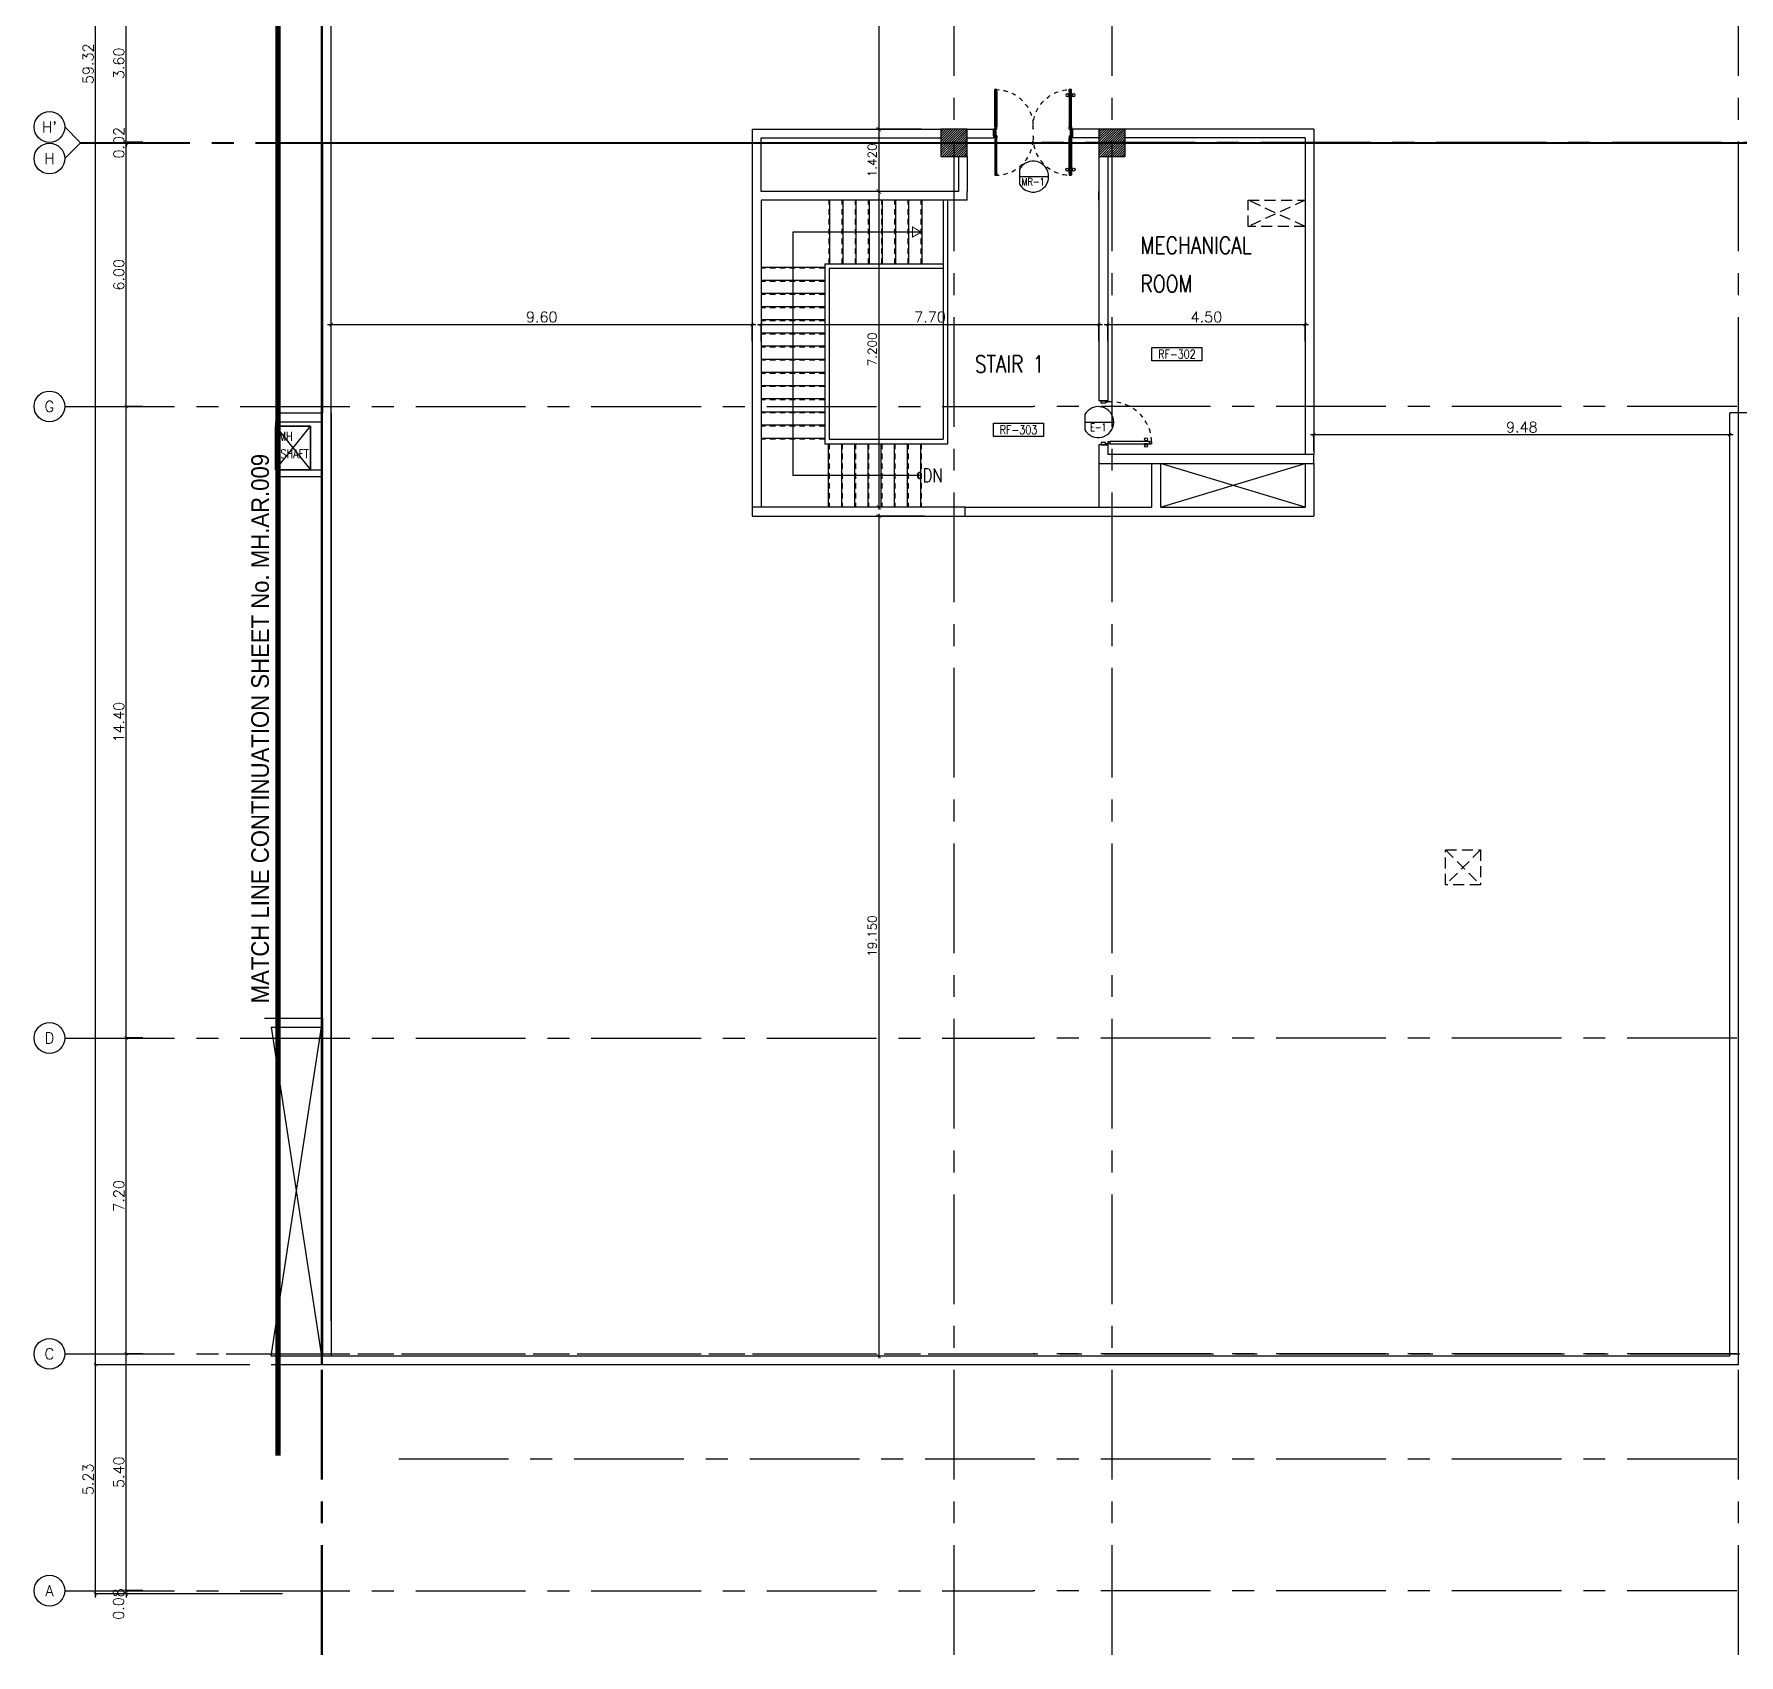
# Model space of a CAD drawing. Extents: x 88854 to 89144, y 39922 to 40011.
# Drawn here: x 88854.2 to 88893.06, y 39921.62 to 39958.57 of the extents above; entities that cross this region are included whole.
import ezdxf
from ezdxf.enums import TextEntityAlignment as Align

# ---------------------------------------------------------------- set-up
doc = ezdxf.new("R2010")
doc.units = 0
doc.header["$MEASUREMENT"] = 0
doc.header["$PDMODE"] = 34
for name, pattern in [('CENTER2', [1.125, 0.75, -0.125, 0.125, -0.125]), ('CENTERX2', [4, 2.5, -0.5, 0.5, -0.5]), ('HIDDEN', [0.375, 0.25, -0.125]), ('HIDDEN2', [0.1875, 0.125, -0.0625])]:
    doc.linetypes.add(name, pattern=pattern)
doc.layers.get('0').update_dxf_attribs({"linetype": 'CONTINUOUS'})
doc.layers.get('DEFPOINTS').update_dxf_attribs({"linetype": 'CONTINUOUS'})
for name, color, linetype in [('AX', 6, 'CONTINUOUS'), ('AX-CR', 2, 'CONTINUOUS'), ('AX-DIM', 4, 'CONTINUOUS'), ('AX-TXT', 2, 'CONTINUOUS'), ('AXES', 11, 'CENTERX2'), ('COL', 6, 'CONTINUOUS'), ('DOOR', 7, 'CONTINUOUS'), ('DOOR-CR', 4, 'CONTINUOUS'), ('DOOR-NO', 3, 'CONTINUOUS'), ('EJ', 9, 'CONTINUOUS'), ('ELEV', 2, 'CONTINUOUS'), ('HAT', 8, 'CONTINUOUS'), ('RM-BOX', 4, 'CONTINUOUS'), ('RM-NAME', 5, 'CONTINUOUS'), ('RM-NO', 5, 'CONTINUOUS'), ('ROOF', 2, 'CONTINUOUS'), ('SHAFT', 4, 'CONTINUOUS'), ('STR', 5, 'CONTINUOUS'), ('STR-H', 8, 'HIDDEN2'), ('TXT', 2, 'CONTINUOUS'), ('TXT1', 2, 'CONTINUOUS'), ('WALL', 2, 'CONTINUOUS')]:
    doc.layers.add(name, color=color, linetype=linetype)
doc.styles.add('ROMANS', font='ROMANS.shx')
doc.styles.add('TTXT', font='swisse.ttf', dxfattribs={"width": 0.6})
doc.dimstyles.new('DIM-OUT', dxfattribs={"dimscale": 0, "dimtxt": 0.24, "dimasz": 0.08, "dimexe": 0.02, "dimexo": 0.02, "dimgap": 0.05, "dimtad": 1, "dimzin": 0, "dimdsep": 46, "dimtxsty": 'ROMANS', "dimblk1": 'ARCHTICK', "dimblk2": 'ARCHTICK', "dimsah": 1, "dimcen": 0.01, "dimdle": 0.08, "dimclrd": 4, "dimclre": 4, "dimclrt": 2, "dimadec": 0, "dimazin": 0, "dimtp": 2, "dimtm": 2, "dimtfac": 0.114286, "dimtix": 1, "dimtmove": 2, "dimatfit": 3, "dimldrblk": 'ARCHTICK', "dimfxl": 0, "dimtolj": 1, "dimtzin": 0, "dimarcsym": 0})
doc.dimstyles.new('STANDARD in', dxfattribs={"dimtxt": 0.2, "dimasz": 0.1, "dimexe": 0.07, "dimexo": 0.07, "dimgap": 0.05, "dimtad": 1, "dimdec": 3, "dimzin": 0, "dimdsep": 46, "dimtxsty": 'ROMANS', "dimblk": 'ARCHTICK', "dimcen": 0.05, "dimdle": 0.05, "dimclrd": 4, "dimclre": 4, "dimclrt": 2, "dimadec": 0, "dimazin": 0, "dimtfac": 1, "dimtdec": 3, "dimtmove": 2, "dimatfit": 3, "dimfxl": 0, "dimtolj": 1, "dimtzin": 0, "dimarcsym": 0})

# ---------------------------------------------------------------- blocks, each defined once
blk = doc.blocks.new('_ARCHTICK')
at = {"color": 0, "linetype": 'ByBlock', "const_width": 0.15}
blk.add_lwpolyline([(-0.5, -0.5), (0.5, 0.5)], dxfattribs=at)
blk = doc.blocks.new('*D53')
at = {"layer": 'AX-DIM', "color": 4, "lineweight": -2}
for p, q in [((88856.301, 39956.02), (88856.301, 39959.78)), ((88856.681, 39959.7), (88856.281, 39959.7)), ((88856.681, 39956.1), (88856.281, 39956.1))]:
    blk.add_line(p, q, dxfattribs=at)
at = {"layer": 'DEFPOINTS', "color": 0}
for p in [(88856.301, 39959.7), (88856.701, 39959.7), (88856.701, 39956.1)]:
    blk.add_point(p, dxfattribs=at)
at = {"layer": 'AX-DIM', "color": 4, "lineweight": -2, "xscale": 0.08, "yscale": 0.08, "zscale": 0.08}
for p, rotation in [((88856.301, 39959.7), 90), ((88856.301, 39956.1), 270)]:
    blk.add_blockref('_ARCHTICK', p, dxfattribs=dict(at, rotation=rotation))
at = {"layer": 'AX-DIM', "color": 2, "insert": (88856.131, 39957.9), "char_height": 0.24, "attachment_point": 5, "rotation": 90, "style": 'ROMANS'}
blk.add_mtext('\\A1;3.60', dxfattribs=at)
blk = doc.blocks.new('*D45')
at = {"layer": 'AX-DIM', "color": 4, "lineweight": -2}
for p, q in [((88858.517, 39987.55), (88855.581, 39987.55)), ((88855.601, 39928.15), (88855.601, 39987.63)), ((88859.119, 39928.23), (88855.581, 39928.23))]:
    blk.add_line(p, q, dxfattribs=at)
at = {"layer": 'DEFPOINTS', "color": 0}
for p in [(88855.601, 39987.55), (88858.537, 39987.55), (88859.139, 39928.23)]:
    blk.add_point(p, dxfattribs=at)
at = {"layer": 'AX-DIM', "color": 4, "lineweight": -2, "xscale": 0.08, "yscale": 0.08, "zscale": 0.08}
for p, rotation in [((88855.601, 39987.55), 90), ((88855.601, 39928.23), 270)]:
    blk.add_blockref('_ARCHTICK', p, dxfattribs=dict(at, rotation=rotation))
at = {"layer": 'AX-DIM', "color": 2, "insert": (88855.431, 39957.89), "char_height": 0.24, "attachment_point": 5, "rotation": 90, "style": 'ROMANS'}
blk.add_mtext('\\A1;59.32', dxfattribs=at)
blk = doc.blocks.new('*D47')
at = {"layer": 'AX-DIM', "color": 4, "lineweight": -2}
for p, q in [((88855.601, 39922.925), (88855.601, 39928.31)), ((88856.281, 39928.23), (88855.581, 39928.23)), ((88859.863, 39923.005), (88855.581, 39923.005))]:
    blk.add_line(p, q, dxfattribs=at)
at = {"layer": 'DEFPOINTS', "color": 0}
for p in [(88855.601, 39928.23), (88856.301, 39928.23), (88859.883, 39923.005)]:
    blk.add_point(p, dxfattribs=at)
at = {"layer": 'AX-DIM', "color": 4, "lineweight": -2, "xscale": 0.08, "yscale": 0.08, "zscale": 0.08}
for p, rotation in [((88855.601, 39928.23), 90), ((88855.601, 39923.005), 270)]:
    blk.add_blockref('_ARCHTICK', p, dxfattribs=dict(at, rotation=rotation))
at = {"layer": 'AX-DIM', "color": 2, "insert": (88855.431, 39925.617), "char_height": 0.24, "attachment_point": 5, "rotation": 90, "style": 'ROMANS'}
blk.add_mtext('\\A1;5.23', dxfattribs=at)
blk = doc.blocks.new('*D48')
at = {"layer": 'AX-DIM', "color": 4, "lineweight": -2}
for p, q in [((88856.681, 39935.68), (88856.281, 39935.68)), ((88856.301, 39928.4), (88856.301, 39935.76)), ((88856.681, 39928.48), (88856.281, 39928.48))]:
    blk.add_line(p, q, dxfattribs=at)
at = {"layer": 'DEFPOINTS', "color": 0}
for p in [(88856.301, 39935.68), (88856.701, 39935.68), (88856.701, 39928.48)]:
    blk.add_point(p, dxfattribs=at)
at = {"layer": 'AX-DIM', "color": 4, "lineweight": -2, "xscale": 0.08, "yscale": 0.08, "zscale": 0.08}
for p, rotation in [((88856.301, 39935.68), 90), ((88856.301, 39928.48), 270)]:
    blk.add_blockref('_ARCHTICK', p, dxfattribs=dict(at, rotation=rotation))
at = {"layer": 'AX-DIM', "color": 2, "insert": (88856.131, 39932.08), "char_height": 0.24, "attachment_point": 5, "rotation": 90, "style": 'ROMANS'}
blk.add_mtext('\\A1;7.20', dxfattribs=at)
blk = doc.blocks.new('AXL')
at = {"layer": 'AX-CR'}
blk.add_circle((-350, 0), 350, dxfattribs=at)
at = {"layer": 'AX-TXT', "style": 'ROMANS'}
blk.add_attdef('AX', text='', height=250, dxfattribs=at).set_placement((-350, 0), align=Align.MIDDLE)
blk = doc.blocks.new('*D50')
at = {"layer": 'AX-DIM', "color": 4, "lineweight": -2}
for p, q in [((88856.681, 39928.48), (88856.281, 39928.48)), ((88856.301, 39923), (88856.301, 39928.56)), ((88856.681, 39923.08), (88856.281, 39923.08))]:
    blk.add_line(p, q, dxfattribs=at)
at = {"layer": 'DEFPOINTS', "color": 0}
for p in [(88856.301, 39928.48), (88856.701, 39928.48), (88856.701, 39923.08)]:
    blk.add_point(p, dxfattribs=at)
at = {"layer": 'AX-DIM', "color": 4, "lineweight": -2, "xscale": 0.08, "yscale": 0.08, "zscale": 0.08}
for p, rotation in [((88856.301, 39928.48), 90), ((88856.301, 39923.08), 270)]:
    blk.add_blockref('_ARCHTICK', p, dxfattribs=dict(at, rotation=rotation))
at = {"layer": 'AX-DIM', "color": 2, "insert": (88856.131, 39925.78), "char_height": 0.24, "attachment_point": 5, "rotation": 90, "style": 'ROMANS'}
blk.add_mtext('\\A1;5.40', dxfattribs=at)
blk = doc.blocks.new('*D49')
at = {"layer": 'AX-DIM', "color": 4, "lineweight": -2}
for p, q in [((88856.681, 39923.08), (88856.281, 39923.08)), ((88856.681, 39923.005), (88856.281, 39923.005)), ((88856.301, 39923.08), (88856.301, 39923.16)), ((88856.301, 39923.005), (88856.301, 39923.08)), ((88856.301, 39923.005), (88856.301, 39922.925))]:
    blk.add_line(p, q, dxfattribs=at)
at = {"layer": 'DEFPOINTS', "color": 0}
for p in [(88856.301, 39923.08), (88856.701, 39923.08), (88856.701, 39923.005)]:
    blk.add_point(p, dxfattribs=at)
at = {"layer": 'AX-DIM', "color": 4, "lineweight": -2, "xscale": 0.08, "yscale": 0.08, "zscale": 0.08}
for p, rotation in [((88856.301, 39923.08), 270), ((88856.301, 39923.005), 90)]:
    blk.add_blockref('_ARCHTICK', p, dxfattribs=dict(at, rotation=rotation))
at = {"layer": 'AX-DIM', "color": 2, "insert": (88856.126, 39922.776), "char_height": 0.24, "attachment_point": 5, "rotation": 90, "style": 'ROMANS'}
blk.add_mtext('\\A1;0.08', dxfattribs=at)
blk = doc.blocks.new('*D51')
at = {"layer": 'AX-DIM', "color": 4, "lineweight": -2}
for p, q in [((88856.681, 39950.08), (88856.281, 39950.08)), ((88856.301, 39935.6), (88856.301, 39950.16)), ((88856.681, 39935.68), (88856.281, 39935.68))]:
    blk.add_line(p, q, dxfattribs=at)
at = {"layer": 'DEFPOINTS', "color": 0}
for p in [(88856.301, 39950.08), (88856.701, 39950.08), (88856.701, 39935.68)]:
    blk.add_point(p, dxfattribs=at)
at = {"layer": 'AX-DIM', "color": 4, "lineweight": -2, "xscale": 0.08, "yscale": 0.08, "zscale": 0.08}
for p, rotation in [((88856.301, 39950.08), 90), ((88856.301, 39935.68), 270)]:
    blk.add_blockref('_ARCHTICK', p, dxfattribs=dict(at, rotation=rotation))
at = {"layer": 'AX-DIM', "color": 2, "insert": (88856.131, 39942.88), "char_height": 0.24, "attachment_point": 5, "rotation": 90, "style": 'ROMANS'}
blk.add_mtext('\\A1;14.40', dxfattribs=at)
blk = doc.blocks.new('*D52')
at = {"layer": 'AX-DIM', "color": 4, "lineweight": -2}
for p, q in [((88856.681, 39956.08), (88856.281, 39956.08)), ((88856.301, 39950), (88856.301, 39956.16)), ((88856.681, 39950.08), (88856.281, 39950.08))]:
    blk.add_line(p, q, dxfattribs=at)
at = {"layer": 'DEFPOINTS', "color": 0}
for p in [(88856.301, 39956.08), (88856.701, 39956.08), (88856.701, 39950.08)]:
    blk.add_point(p, dxfattribs=at)
at = {"layer": 'AX-DIM', "color": 4, "lineweight": -2, "xscale": 0.08, "yscale": 0.08, "zscale": 0.08}
for p, rotation in [((88856.301, 39956.08), 90), ((88856.301, 39950.08), 270)]:
    blk.add_blockref('_ARCHTICK', p, dxfattribs=dict(at, rotation=rotation))
at = {"layer": 'AX-DIM', "color": 2, "insert": (88856.131, 39953.08), "char_height": 0.24, "attachment_point": 5, "rotation": 90, "style": 'ROMANS'}
blk.add_mtext('\\A1;6.00', dxfattribs=at)
blk = doc.blocks.new('*D54')
at = {"layer": 'AX-DIM', "color": 4, "lineweight": -2}
for p, q in [((88856.681, 39956.1), (88856.281, 39956.1)), ((88856.681, 39956.08), (88856.281, 39956.08)), ((88856.301, 39956.1), (88856.301, 39956.18)), ((88856.301, 39956.08), (88856.301, 39956.1)), ((88856.301, 39956.08), (88856.301, 39956))]:
    blk.add_line(p, q, dxfattribs=at)
at = {"layer": 'DEFPOINTS', "color": 0}
for p in [(88856.301, 39956.1), (88856.701, 39956.1), (88856.701, 39956.08)]:
    blk.add_point(p, dxfattribs=at)
at = {"layer": 'AX-DIM', "color": 4, "lineweight": -2, "xscale": 0.08, "yscale": 0.08, "zscale": 0.08}
for p, rotation in [((88856.301, 39956.1), 270), ((88856.301, 39956.08), 90)]:
    blk.add_blockref('_ARCHTICK', p, dxfattribs=dict(at, rotation=rotation))
at = {"layer": 'AX-DIM', "color": 2, "insert": (88856.131, 39956.09), "char_height": 0.24, "attachment_point": 5, "rotation": 90, "style": 'ROMANS'}
blk.add_mtext('\\A1;0.02', dxfattribs=at)
blk = doc.blocks.new('C5')
at = {"layer": 'HAT', "linetype": 'ByBlock'}
h = blk.add_hatch(dxfattribs=at)
h.set_pattern_fill('ANSI31', color=256, scale=300, style=0)
h.set_pattern_definition([(45, (-223356.182, -51411.005), (-26.516504, 26.516504), [])])
h.paths.add_polyline_path([(300, 300), (0, 300), (0, 0), (300, 0)])
h.paths.add_polyline_path([(600, 300), (300, 300), (300, 0), (600, 0)])
at = {"layer": 'COL'}
blk.add_lwpolyline([(600, 300), (0, 300), (0, 0), (600, 0)], close=True, dxfattribs=at)
blk = doc.blocks.new('A$C272A55A0')
at = {"layer": 'DOOR', "color": 0, "linetype": 'ByBlock'}
for p, q in [((0, 900), (0, 1050)), ((50, 1050), (0, 1050)), ((0, 900), (25, 900)), ((25, 950), (50, 950)), ((25, 900), (25, 950)), ((75, 900), (25, 900)), ((25, 850), (25, 900)), ((42, 850), (25, 850)), ((58, 870), (42, 870)), ((42, 870), (42, 850)), ((50, 950), (50, 1050)), ((58, 850), (58, 870)), ((75, 850), (58, 850)), ((75, 900), (75, 850)), ((1725, 900), (1775, 900)), ((1725, 900), (1725, 850)), ((1725, 850), (1742, 850)), ((1742, 870), (1758, 870)), ((1742, 850), (1742, 870)), ((1750, 950), (1750, 1050)), ((1750, 1050), (1800, 1050)), ((1775, 950), (1750, 950)), ((1758, 870), (1758, 850)), ((1758, 850), (1775, 850)), ((1775, 900), (1775, 950)), ((1800, 900), (1775, 900)), ((1775, 850), (1775, 900)), ((1800, 1050), (1800, 900)), ((25, 50), (42, 50)), ((25, 50), (25, 0)), ((25, 0), (75, 0)), ((75, 0), (25, 0)), ((42, 50), (42, 30)), ((42, 30), (58, 30)), ((58, 50), (75, 50)), ((58, 50), (58, 30)), ((75, 50), (75, 0)), ((1718, 160), (1709, 160)), ((1709, 95), (1709, 160)), ((1718, 95), (1709, 95)), ((1725, 173), (1718, 173)), ((1718, 173), (1718, 83)), ((1718, 95), (1718, 160)), ((1725, 83), (1718, 83)), ((1742, 50), (1725, 50)), ((1725, 50), (1725, 0)), ((1775, 0), (1725, 0)), ((1725, 0), (1775, 0)), ((1742, 50), (1742, 30)), ((1758, 30), (1742, 30)), ((1775, 50), (1758, 50)), ((1758, 50), (1758, 30)), ((1775, 173), (1782, 173)), ((1775, 83), (1782, 83)), ((1775, 50), (1775, 0)), ((1782, 173), (1782, 83)), ((1782, 160), (1791, 160)), ((1782, 95), (1782, 160)), ((1782, 95), (1791, 95)), ((1791, 95), (1791, 160))]:
    blk.add_line(p, q, dxfattribs=at)
at = {"layer": 'DOOR', "color": 9, "linetype": 'ByBlock'}
for p, q in [((50, 1050), (0, 1010)), ((50, 1050), (0, 937)), ((50, 1050), (37, 950)), ((1750, 1050), (1800, 1010)), ((1750, 1050), (1800, 937)), ((1750, 1050), (1763, 950))]:
    blk.add_line(p, q, dxfattribs=at)
at = {"layer": 'DOOR', "linetype": 'ByBlock'}
for p, q in [((25, 850), (25, 50)), ((42, 850), (42, 50)), ((58, 850), (58, 50)), ((75, 50), (75, 850)), ((1725, 50), (1725, 850)), ((1742, 850), (1742, 50)), ((1758, 850), (1758, 50)), ((1775, 850), (1775, 50))]:
    blk.add_line(p, q, dxfattribs=at)
at = {"layer": 'DOOR', "color": 0, "linetype": 'ByBlock'}
for centre in [(1676, 128), (1824, 128)]:
    blk.add_circle(centre, 32.4, dxfattribs=at)
at = {"layer": 'DOOR', "color": 9, "linetype": 'ByBlock'}
for centre, radius, start, end in [((50, 1050), 54.4, 203.2074, 270), ((50, 1050), 74.4, 227.7764, 270), ((50, 1050), 94.4, 238.0182, 270), ((50, 1050), 114, 244.0838, 257.3774), ((50, 1050), 134, 248.1598, 259.28), ((50, 1050), 154, 251.1053, 256.2858), ((50, 1050), 34.4, 180, 270), ((50, 1050), 14.4, 180, 270), ((1750, 1050), 14.4, 270, 0), ((1750, 1050), 34.4, 270, 0), ((1750, 1050), 54.4, 270, 336.7926), ((1750, 1050), 74.4, 270, 312.2236), ((1750, 1050), 94.4, 270, 301.9818), ((1750, 1050), 114, 282.6226, 295.9162), ((1750, 1050), 134, 280.72, 291.8402), ((1750, 1050), 154, 283.7142, 288.8947)]:
    blk.add_arc(centre, radius, start, end, dxfattribs=at)
at = {"layer": 'DOOR', "linetype": 'HIDDEN', "ltscale": 0.5}
for centre, start, end in [((50, 851), 268.3174, 3.2965), ((1750, 851), 176.7035, 271.6826)]:
    blk.add_arc(centre, 851, start, end, dxfattribs=at)
at = {"layer": 'WALL', "linetype": 'ByBlock'}
blk.add_line((1800, 900), (1800, 1050), dxfattribs=at)
blk = doc.blocks.new('STL-DR')
at = {"layer": 'DOOR', "color": 0, "linetype": 'ByBlock'}
for p, q in [((50, 0), (0, 0)), ((0, -150), (0, 0)), ((50, -100), (50, 0)), ((0, -150), (25, -150)), ((25, -100), (50, -100)), ((25, -150), (25, -100)), ((75, -150), (25, -150)), ((25, -200), (25, -150)), ((75, -200), (25, -200)), ((75, -150), (75, -200)), ((950, -100), (950, 0)), ((950, 0), (1000, 0)), ((975, -100), (950, -100)), ((975, -150), (975, -100)), ((1000, -150), (975, -150)), ((1000, 0), (1000, -150)), ((18, -990), (9, -990)), ((9, -1055), (9, -990)), ((18, -1055), (9, -1055)), ((18, -978), (18, -1068)), ((25, -978), (18, -978)), ((18, -1055), (18, -990)), ((25, -1068), (18, -1068)), ((25, -1100), (75, -1100)), ((25, -1100), (25, -1150)), ((25, -1150), (75, -1150)), ((75, -1150), (25, -1150)), ((75, -978), (82, -978)), ((75, -1068), (82, -1068)), ((75, -1100), (75, -1150)), ((82, -978), (82, -1068)), ((82, -990), (91, -990)), ((82, -1055), (82, -990)), ((82, -1055), (91, -1055)), ((91, -1055), (91, -990))]:
    blk.add_line(p, q, dxfattribs=at)
at = {"layer": 'DOOR', "linetype": 'ByBlock'}
for p, q in [((25, -200), (25, -1100)), ((75, -1100), (75, -200))]:
    blk.add_line(p, q, dxfattribs=at)
at = {"layer": 'DOOR', "color": 0, "linetype": 'ByBlock'}
for centre in [(-24, -1023), (124, -1023)]:
    blk.add_circle(centre, 32.4, dxfattribs=at)
at = {"layer": 'DOOR', "linetype": 'HIDDEN', "ltscale": 0.5}
blk.add_arc((50, -223), 928, 271.544, 4.4816, dxfattribs=at)
at = {"layer": 'WALL'}
for p, q in [((0, 0), (0, -150)), ((0, 0), (0, -150)), ((1000, 0), (1000, -150))]:
    blk.add_line(p, q, dxfattribs=at)
blk = doc.blocks.new('*D66')
at = {"layer": 'AX-DIM', "color": 4, "linetype": 'Continuous', "lineweight": -2}
for p, q in [((88874.799, 39987.35), (88873.384, 39987.35)), ((88873.454, 39987.4), (88873.454, 39956.35)), ((88874.301, 39956.4), (88873.384, 39956.4))]:
    blk.add_line(p, q, dxfattribs=at)
at = {"layer": 'DEFPOINTS', "color": 0, "linetype": 'Continuous'}
for p in [(88874.869, 39987.35), (88873.454, 39956.4), (88874.371, 39956.4)]:
    blk.add_point(p, dxfattribs=at)
at = {"layer": 'AX-DIM', "color": 4, "linetype": 'Continuous', "lineweight": -2, "xscale": 0.1, "yscale": 0.1, "zscale": 0.1}
for p, rotation in [((88873.454, 39987.35), 90), ((88873.454, 39956.4), 270)]:
    blk.add_blockref('_ARCHTICK', p, dxfattribs=dict(at, rotation=rotation))
at = {"layer": 'AX-DIM', "color": 2, "linetype": 'Continuous', "insert": (88873.304, 39971.875), "char_height": 0.2, "attachment_point": 5, "rotation": 90, "style": 'ROMANS'}
blk.add_mtext('\\A1;30.950', dxfattribs=at)
blk = doc.blocks.new('*D67')
at = {"layer": 'AX-DIM', "color": 4, "linetype": 'Continuous', "lineweight": -2}
for p, q in [((88874.431, 39954.98), (88873.384, 39954.98)), ((88873.454, 39955.03), (88873.454, 39947.73)), ((88874.315, 39947.78), (88873.384, 39947.78))]:
    blk.add_line(p, q, dxfattribs=at)
at = {"layer": 'DEFPOINTS', "color": 0, "linetype": 'Continuous'}
for p in [(88874.501, 39954.98), (88873.454, 39947.78), (88874.385, 39947.78)]:
    blk.add_point(p, dxfattribs=at)
at = {"layer": 'AX-DIM', "color": 4, "linetype": 'Continuous', "lineweight": -2, "xscale": 0.1, "yscale": 0.1, "zscale": 0.1}
for p, rotation in [((88873.454, 39954.98), 90), ((88873.454, 39947.78), 270)]:
    blk.add_blockref('_ARCHTICK', p, dxfattribs=dict(at, rotation=rotation))
at = {"layer": 'AX-DIM', "color": 2, "linetype": 'Continuous', "insert": (88873.304, 39951.38), "char_height": 0.2, "attachment_point": 5, "rotation": 90, "style": 'ROMANS'}
blk.add_mtext('\\A1;7.200', dxfattribs=at)
blk = doc.blocks.new('*D68')
at = {"layer": 'AX-DIM', "color": 4, "linetype": 'Continuous', "lineweight": -2}
for p, q in [((88874.424, 39956.4), (88873.384, 39956.4)), ((88873.454, 39956.45), (88873.454, 39954.93)), ((88874.401, 39954.98), (88873.384, 39954.98))]:
    blk.add_line(p, q, dxfattribs=at)
at = {"layer": 'DEFPOINTS', "color": 0, "linetype": 'Continuous'}
for p in [(88874.494, 39956.4), (88873.454, 39954.98), (88874.471, 39954.98)]:
    blk.add_point(p, dxfattribs=at)
at = {"layer": 'AX-DIM', "color": 4, "linetype": 'Continuous', "lineweight": -2, "xscale": 0.1, "yscale": 0.1, "zscale": 0.1}
for p, rotation in [((88873.454, 39956.4), 90), ((88873.454, 39954.98), 270)]:
    blk.add_blockref('_ARCHTICK', p, dxfattribs=dict(at, rotation=rotation))
at = {"layer": 'AX-DIM', "color": 2, "linetype": 'Continuous', "insert": (88873.304, 39955.69), "char_height": 0.2, "attachment_point": 5, "rotation": 90, "style": 'ROMANS'}
blk.add_mtext('\\A1;1.420', dxfattribs=at)
blk = doc.blocks.new('*D69')
at = {"layer": 'AX-DIM', "color": 4, "linetype": 'Continuous', "lineweight": -2}
for p, q in [((88874.492, 39947.58), (88873.384, 39947.58)), ((88873.454, 39947.63), (88873.454, 39928.38)), ((88874.184, 39928.43), (88873.384, 39928.43))]:
    blk.add_line(p, q, dxfattribs=at)
at = {"layer": 'DEFPOINTS', "color": 0, "linetype": 'Continuous'}
for p in [(88874.562, 39947.58), (88873.454, 39928.43), (88874.254, 39928.43)]:
    blk.add_point(p, dxfattribs=at)
at = {"layer": 'AX-DIM', "color": 4, "linetype": 'Continuous', "lineweight": -2, "xscale": 0.1, "yscale": 0.1, "zscale": 0.1}
for p, rotation in [((88873.454, 39947.58), 90), ((88873.454, 39928.43), 270)]:
    blk.add_blockref('_ARCHTICK', p, dxfattribs=dict(at, rotation=rotation))
at = {"layer": 'AX-DIM', "color": 2, "linetype": 'Continuous', "insert": (88873.304, 39938.005), "char_height": 0.2, "attachment_point": 5, "rotation": 90, "style": 'ROMANS'}
blk.add_mtext('\\A1;19.150', dxfattribs=at)
blk = doc.blocks.new('*D70')
at = {"layer": 'AX-DIM', "color": 4, "lineweight": -2}
for p, q in [((88870.77, 39951.566), (88870.77, 39951.966)), ((88878.47, 39951.566), (88878.47, 39951.966)), ((88870.69, 39951.946), (88878.55, 39951.946))]:
    blk.add_line(p, q, dxfattribs=at)
at = {"layer": 'DEFPOINTS', "color": 0}
for p in [(88878.47, 39951.946), (88870.77, 39951.546), (88878.47, 39951.546)]:
    blk.add_point(p, dxfattribs=at)
at = {"layer": 'AX-DIM', "color": 4, "lineweight": -2, "xscale": 0.08, "yscale": 0.08, "zscale": 0.08, "rotation": 180}
blk.add_blockref('_ARCHTICK', (88870.77, 39951.946), dxfattribs=at)
at = {"layer": 'AX-DIM', "color": 4, "lineweight": -2, "xscale": 0.08, "yscale": 0.08, "zscale": 0.08}
blk.add_blockref('_ARCHTICK', (88878.47, 39951.946), dxfattribs=at)
at = {"layer": 'AX-DIM', "color": 2, "insert": (88874.62, 39952.116), "char_height": 0.24, "attachment_point": 5, "style": 'ROMANS'}
blk.add_mtext('\\A1;7.70', dxfattribs=at)
blk = doc.blocks.new('*D71')
at = {"layer": 'AX-DIM', "color": 4, "lineweight": -2}
for p, q in [((88878.67, 39951.566), (88878.67, 39951.966)), ((88883.17, 39951.566), (88883.17, 39951.966)), ((88878.59, 39951.946), (88883.25, 39951.946))]:
    blk.add_line(p, q, dxfattribs=at)
at = {"layer": 'DEFPOINTS', "color": 0}
for p in [(88883.17, 39951.946), (88878.67, 39951.546), (88883.17, 39951.546)]:
    blk.add_point(p, dxfattribs=at)
at = {"layer": 'AX-DIM', "color": 4, "lineweight": -2, "xscale": 0.08, "yscale": 0.08, "zscale": 0.08, "rotation": 180}
blk.add_blockref('_ARCHTICK', (88878.67, 39951.946), dxfattribs=at)
at = {"layer": 'AX-DIM', "color": 4, "lineweight": -2, "xscale": 0.08, "yscale": 0.08, "zscale": 0.08}
blk.add_blockref('_ARCHTICK', (88883.17, 39951.946), dxfattribs=at)
at = {"layer": 'AX-DIM', "color": 2, "insert": (88880.92, 39952.116), "char_height": 0.24, "attachment_point": 5, "style": 'ROMANS'}
blk.add_mtext('\\A1;4.50', dxfattribs=at)
blk = doc.blocks.new('*D72')
at = {"layer": 'AX-DIM', "color": 4, "lineweight": -2}
for p, q in [((88883.29, 39949.436), (88892.926, 39949.436)), ((88883.37, 39949.056), (88883.37, 39949.456)), ((88892.846, 39949.056), (88892.846, 39949.456))]:
    blk.add_line(p, q, dxfattribs=at)
at = {"layer": 'DEFPOINTS', "color": 0}
for p in [(88892.846, 39949.436), (88883.37, 39949.036), (88892.846, 39949.036)]:
    blk.add_point(p, dxfattribs=at)
at = {"layer": 'AX-DIM', "color": 4, "lineweight": -2, "xscale": 0.08, "yscale": 0.08, "zscale": 0.08, "rotation": 180}
blk.add_blockref('_ARCHTICK', (88883.37, 39949.436), dxfattribs=at)
at = {"layer": 'AX-DIM', "color": 4, "lineweight": -2, "xscale": 0.08, "yscale": 0.08, "zscale": 0.08}
blk.add_blockref('_ARCHTICK', (88892.846, 39949.436), dxfattribs=at)
at = {"layer": 'AX-DIM', "color": 2, "insert": (88888.108, 39949.606), "char_height": 0.24, "attachment_point": 5, "style": 'ROMANS'}
blk.add_mtext('\\A1;9.48', dxfattribs=at)
blk = doc.blocks.new('*D78')
at = {"layer": 'AX-DIM', "color": 4, "lineweight": -2}
for p, q in [((88860.97, 39951.566), (88860.97, 39951.966)), ((88870.57, 39951.566), (88870.57, 39951.966)), ((88860.89, 39951.946), (88870.65, 39951.946))]:
    blk.add_line(p, q, dxfattribs=at)
at = {"layer": 'DEFPOINTS', "color": 0}
for p in [(88870.57, 39951.946), (88860.97, 39951.546), (88870.57, 39951.546)]:
    blk.add_point(p, dxfattribs=at)
at = {"layer": 'AX-DIM', "color": 4, "lineweight": -2, "xscale": 0.08, "yscale": 0.08, "zscale": 0.08, "rotation": 180}
blk.add_blockref('_ARCHTICK', (88860.97, 39951.946), dxfattribs=at)
at = {"layer": 'AX-DIM', "color": 4, "lineweight": -2, "xscale": 0.08, "yscale": 0.08, "zscale": 0.08}
blk.add_blockref('_ARCHTICK', (88870.57, 39951.946), dxfattribs=at)
at = {"layer": 'AX-DIM', "color": 2, "insert": (88865.77, 39952.116), "char_height": 0.24, "attachment_point": 5, "style": 'ROMANS'}
blk.add_mtext('\\A1;9.60', dxfattribs=at)
blk = doc.blocks.new('DD1')
at = {"layer": 'DOOR-CR'}
blk.add_line((-308, 0), (353, 0), dxfattribs=at)
blk.add_lwpolyline([(-308, -173, 3.820224), (-308, 173)], format="xyb", close=True, dxfattribs=at)
at = {"layer": 'DOOR-NO', "style": 'ROMANS', "width": 0.8}
for tag, p in [('G', (0, 142)), ('000', (0, -141))]:
    blk.add_attdef(tag, text='', height=204, dxfattribs=at).set_placement(p, align=Align.MIDDLE)
blk = doc.blocks.new('RM1')
at = {"layer": 'RM-BOX'}
blk.add_lwpolyline([(570, -200), (-570, -200), (-570, -500), (570, -500)], close=True, dxfattribs=at)
at = {"layer": 'RM-NAME', "style": 'ROMANS'}
for tag, p in [('ROOMNAME1', (0, 324)), ('ROOMNAME2', (0, 0))]:
    blk.add_attdef(tag, text='', height=200, dxfattribs=at).set_placement(p, align=Align.MIDDLE)
at = {"layer": 'RM-NO', "style": 'ROMANS', "width": 0.8}
blk.add_attdef('ROOMNO', text='', height=200, dxfattribs=at).set_placement((0, -350), align=Align.MIDDLE)

msp = doc.modelspace()

# ---------------------------------------------------------------- linework, layer by layer
at = {"layer": 'AXES'}
for p, q in [((88875.1703, 39921.6153), (88875.1703, 39999.1214)), ((88878.7703, 39921.6153), (88878.7703, 39999.1214)), ((88860.7503, 39921.6153), (88860.7503, 39998.7714)), ((88860.7703, 39921.6153), (88860.7703, 39998.7714)), ((88893.046, 39921.6153), (88893.046, 39998.7714)), ((88855.2505, 39956.0996), (88854.9005, 39956.4496)), ((88855.2505, 39956.0796), (88854.9005, 39955.7296)), ((88855.2505, 39956.0996), (88876.9703, 39956.0996)), ((88855.2505, 39956.0796), (88876.9703, 39956.0796)), ((88944.6603, 39956.0996), (88876.9703, 39956.0996)), ((88944.6603, 39956.0796), (88876.9703, 39956.0796)), ((88854.9005, 39950.0796), (88876.9703, 39950.0796)), ((88945.0103, 39950.0796), (88876.9703, 39950.0796)), ((88854.9005, 39935.6796), (88876.9703, 39935.6796)), ((88945.0103, 39935.6796), (88876.9703, 39935.6796)), ((88854.9005, 39928.4796), (88876.9703, 39928.4796)), ((88858.5777, 39928.4796), (88919.0103, 39928.4796)), ((88945.0103, 39928.4796), (88876.9703, 39928.4796)), ((88945.0103, 39926.0796), (88862.4549, 39926.0796)), ((88854.9005, 39923.0796), (88876.9703, 39923.0796)), ((88945.0103, 39923.0796), (88876.9703, 39923.0796))]:
    msp.add_line(p, q, dxfattribs=at)
at = {"layer": 'COL'}
for p, q in [((88870.5703, 39956.3996), (88870.5703, 39947.5796)), ((88870.5703, 39956.3996), (88874.8703, 39956.3996)), ((88875.4703, 39956.3996), (88876.0703, 39956.3996)), ((88876.0703, 39956.3996), (88876.0703, 39956.1996)), ((88878.4703, 39956.3996), (88877.8703, 39956.3996)), ((88877.8703, 39956.3996), (88877.8703, 39956.1996)), ((88883.3703, 39956.3996), (88879.0703, 39956.3996)), ((88883.3703, 39956.3996), (88883.3703, 39948.9796)), ((88870.7703, 39956.1996), (88874.8703, 39956.1996)), ((88870.7703, 39954.9796), (88870.7703, 39956.1996)), ((88875.4703, 39956.1996), (88876.0703, 39956.1996)), ((88878.4703, 39956.1996), (88877.8703, 39956.1996)), ((88883.1703, 39956.1996), (88879.0703, 39956.1996)), ((88883.1703, 39956.1996), (88883.1703, 39948.9796)), ((88875.2703, 39955.7796), (88875.2703, 39954.9796)), ((88875.4703, 39955.7796), (88875.4703, 39954.9796)), ((88878.4703, 39955.7796), (88878.4703, 39950.2046)), ((88878.6703, 39955.7796), (88878.6703, 39950.2046)), ((88875.2703, 39954.9796), (88870.7703, 39954.9796)), ((88870.7703, 39954.7796), (88870.7703, 39947.7796)), ((88875.4703, 39954.7796), (88870.7703, 39954.7796)), ((88878.6703, 39950.2046), (88878.4703, 39950.2046)), ((88878.4703, 39949.2046), (88878.4703, 39949.0046)), ((88878.6703, 39949.2046), (88878.4703, 39949.2046)), ((88878.4703, 39949.2046), (88878.4703, 39948.7796)), ((88878.6703, 39949.2046), (88878.6703, 39949.0046)), ((88878.6703, 39949.2046), (88878.6703, 39948.9796)), ((88883.3703, 39948.9796), (88878.6703, 39948.9796)), ((88883.3703, 39948.7796), (88883.3703, 39948.9796)), ((88878.4703, 39948.7796), (88883.3703, 39948.7796)), ((88879.6703, 39948.7796), (88879.6703, 39947.7796)), ((88879.6703, 39948.7796), (88879.6703, 39947.7796)), ((88879.8703, 39948.7796), (88879.8703, 39947.7796)), ((88879.8703, 39948.7796), (88879.8703, 39947.7796)), ((88883.1703, 39948.7796), (88883.1703, 39947.7796)), ((88883.3703, 39948.7796), (88883.3703, 39947.5796)), ((88875.4203, 39947.7796), (88879.6703, 39947.7796)), ((88879.8703, 39947.7796), (88883.1703, 39947.7796)), ((88879.8703, 39947.7796), (88880.2345, 39947.7796)), ((88875.4203, 39947.5796), (88883.3703, 39947.5796))]:
    msp.add_line(p, q, dxfattribs=at)
msp.add_lwpolyline([(88883.3703, 39948.7796), (88883.3703, 39948.9796)], dxfattribs=at)
msp.add_lwpolyline([(88875.4203, 39947.7796), (88870.5703, 39947.7796), (88870.5703, 39947.5796), (88875.4203, 39947.5796)], close=True, dxfattribs=at)
at = {"layer": 'DOOR', "color": 0, "linetype": 'Continuous'}
for p, q in [((88859.7595, 39949.9296), (88860.7503, 39949.9296)), ((88859.7595, 39949.7296), (88860.7503, 39949.7296))]:
    msp.add_line(p, q, dxfattribs=at)
at = {"layer": 'EJ'}
for p, q in [((88860.7503, 39928.2296), (88860.7503, 39987.5496)), ((88860.7703, 39928.2296), (88860.7703, 39987.5496)), ((88860.7703, 39929.2341), (88860.7703, 39987.5496)), ((88859.7595, 39956.0996), (88935.336, 39956.0996)), ((88859.7595, 39956.0796), (88935.336, 39956.0796)), ((88860.7703, 39936.0796), (88860.7703, 39949.9296)), ((88860.7503, 39936.0796), (88860.7503, 39938.1796)), ((88860.7703, 39936.0796), (88860.7703, 39938.1796))]:
    msp.add_line(p, q, dxfattribs=at)
at = {"layer": 'EJ', "color": 8}
for p, q in [((88860.7503, 39956.0796), (88860.7503, 39949.9296)), ((88860.7703, 39956.0796), (88860.7703, 39949.9296))]:
    msp.add_line(p, q, dxfattribs=at)
at = {"layer": 'ELEV', "linetype": 'CENTER2', "const_width": 0.12}
msp.add_lwpolyline([(88859.7595, 39926.1604), (88859.7595, 39989.6996)], dxfattribs=at)
at = {"layer": 'ROOF'}
for p, q in [((88860.9703, 39929.2341), (88860.9703, 39987.3496)), ((88860.7503, 39949.9296), (88860.7503, 39936.0796)), ((88860.9703, 39949.9296), (88860.9703, 39928.4296)), ((88892.846, 39928.4296), (88892.846, 39949.9296)), ((88902.886, 39949.9296), (88892.846, 39949.9296)), ((88893.046, 39928.2296), (88893.046, 39949.9296)), ((88859.4553, 39936.1296), (88860.7503, 39936.1296)), ((88860.7503, 39928.4296), (88860.7503, 39936.1296)), ((88860.7703, 39936.1296), (88860.7703, 39928.4296)), ((88859.6053, 39935.9296), (88860.7503, 39935.9296)), ((88892.846, 39928.4296), (88860.7703, 39928.4296)), ((88893.046, 39928.2296), (88860.7703, 39928.2296))]:
    msp.add_line(p, q, dxfattribs=at)
at = {"layer": 'ROOF', "linetype": 'Continuous'}
msp.add_line((88878.4703, 39948.7796), (88878.4703, 39947.7796), dxfattribs=at)
at = {"layer": 'ROOF', "color": 0, "linetype": 'Continuous'}
for p, q in [((88860.7503, 39928.4296), (88859.6053, 39928.4296)), ((88860.7503, 39928.2296), (88859.6053, 39928.2296))]:
    msp.add_line(p, q, dxfattribs=at)
at = {"layer": 'SHAFT', "linetype": 'HIDDEN'}
for p, q in [((88883.1703, 39954.7796), (88881.8703, 39954.1796)), ((88883.1703, 39954.1796), (88881.8703, 39954.7796)), ((88886.3703, 39939.9696), (88887.1703, 39939.1696)), ((88887.1703, 39939.9696), (88886.3703, 39939.1696)), ((88886.3703, 39939.9696), (88887.1703, 39939.9696)), ((88886.3703, 39939.1696), (88886.3703, 39939.9696)), ((88887.1703, 39939.9696), (88887.1703, 39939.1696)), ((88887.1703, 39939.1696), (88886.3703, 39939.1696))]:
    msp.add_line(p, q, dxfattribs=at)
at = {"layer": 'SHAFT', "linetype": 'ByBlock'}
for p, q in [((88859.7003, 39948.6296), (88860.5003, 39949.6296)), ((88859.7003, 39949.6296), (88860.5003, 39948.6296))]:
    msp.add_line(p, q, dxfattribs=at)
at = {"layer": 'SHAFT', "color": 7, "linetype": 'Continuous'}
msp.add_line((88859.7595, 39948.4796), (88860.7503, 39948.4796), dxfattribs=at)
at = {"layer": 'SHAFT'}
for p, q in [((88883.1703, 39947.7796), (88879.8703, 39948.7796)), ((88879.8703, 39947.7796), (88883.1703, 39948.7796)), ((88879.8703, 39947.7796), (88883.1703, 39948.7796)), ((88883.1703, 39947.7796), (88879.8703, 39948.7796))]:
    msp.add_line(p, q, dxfattribs=at)
at = {"layer": 'SHAFT', "linetype": 'Continuous'}
for p, q in [((88859.6053, 39935.9296), (88860.7503, 39928.4296)), ((88859.6053, 39928.4296), (88860.7503, 39935.9296))]:
    msp.add_line(p, q, dxfattribs=at)
at = {"layer": 'SHAFT', "linetype": 'HIDDEN'}
msp.add_lwpolyline([(88881.8703, 39954.7796), (88883.1703, 39954.7796), (88883.1703, 39954.1796), (88881.8703, 39954.1796)], close=True, dxfattribs=at)
at = {"layer": 'SHAFT', "color": 7, "linetype": 'Continuous'}
msp.add_lwpolyline([(88859.7003, 39949.7296), (88859.7003, 39948.6296), (88860.7503, 39948.6296)], dxfattribs=at)
at = {"layer": 'SHAFT', "linetype": 'ByBlock'}
msp.add_lwpolyline([(88859.7003, 39949.6296), (88860.5003, 39949.6296), (88860.5003, 39948.6296), (88859.7003, 39948.6296)], close=True, dxfattribs=at)
msp.add_lwpolyline([(88859.7003, 39949.6296), (88860.5003, 39949.6296), (88860.5003, 39948.6296), (88859.7003, 39948.6296)], close=True, dxfattribs=at)
at = {"layer": 'SHAFT', "linetype": 'ByBlock', "ltscale": 0.3}
msp.add_lwpolyline([(88859.7003, 39948.6296), (88860.5003, 39948.6296), (88860.5003, 39949.6296), (88859.7003, 39949.6296)], close=True, dxfattribs=at)
at = {"layer": 'STR'}
for p, q in [((88872.3403, 39953.3296), (88872.3403, 39954.7796)), ((88872.6403, 39953.3296), (88872.6403, 39954.7796)), ((88872.9403, 39953.3296), (88872.9403, 39954.7796)), ((88873.2403, 39953.3296), (88873.2403, 39954.7796)), ((88873.5403, 39953.3296), (88873.5403, 39954.7796)), ((88873.8403, 39953.3296), (88873.8403, 39954.7796)), ((88874.1403, 39953.3296), (88874.1403, 39954.7796)), ((88874.4403, 39953.3296), (88874.4403, 39954.7796)), ((88874.9203, 39954.7796), (88874.9203, 39949.3296)), ((88875.0203, 39954.7796), (88875.0203, 39949.2296)), ((88874.4203, 39954.0546), (88871.4953, 39954.0546)), ((88871.4953, 39954.0546), (88871.4953, 39948.5046)), ((88872.2203, 39953.2496), (88870.7703, 39953.2496)), ((88872.2203, 39953.3296), (88872.2203, 39949.2296)), ((88872.2203, 39953.3296), (88874.9203, 39953.3296)), ((88872.3203, 39953.2296), (88872.3203, 39949.3296)), ((88872.3203, 39953.2296), (88874.9203, 39953.2296)), ((88872.2203, 39952.9496), (88870.7703, 39952.9496)), ((88872.2203, 39952.6496), (88870.7703, 39952.6496)), ((88872.2203, 39952.3496), (88870.7703, 39952.3496)), ((88872.2203, 39952.0496), (88870.7703, 39952.0496)), ((88872.2203, 39951.7496), (88870.7703, 39951.7496)), ((88872.2203, 39951.4496), (88870.7703, 39951.4496)), ((88872.2203, 39951.1496), (88870.7703, 39951.1496)), ((88872.2203, 39950.8496), (88870.7703, 39950.8496)), ((88872.2203, 39950.5496), (88870.7703, 39950.5496)), ((88872.2203, 39950.2496), (88870.7703, 39950.2496)), ((88872.2203, 39949.9496), (88870.7703, 39949.9496)), ((88872.2203, 39949.6496), (88870.7703, 39949.6496)), ((88872.2203, 39949.3496), (88870.7703, 39949.3496)), ((88872.2203, 39949.2296), (88875.0203, 39949.2296)), ((88872.3003, 39949.2296), (88872.3003, 39947.7796)), ((88872.3203, 39949.3296), (88874.9203, 39949.3296)), ((88872.6003, 39949.2296), (88872.6003, 39947.7796)), ((88872.9003, 39949.2296), (88872.9003, 39947.7796)), ((88873.2003, 39949.2296), (88873.2003, 39947.7796)), ((88873.5003, 39949.2296), (88873.5003, 39947.7796)), ((88873.8003, 39949.2296), (88873.8003, 39947.7796)), ((88874.1003, 39949.2296), (88874.1003, 39947.7796)), ((88874.4003, 39949.2296), (88874.4003, 39947.7796)), ((88874.4003, 39948.5046), (88871.4953, 39948.5046))]:
    msp.add_line(p, q, dxfattribs=at)
at = {"layer": 'STR', "const_width": 0.0215}
msp.add_lwpolyline([(88874.2203, 39954.17), (88874.2203, 39953.9391), (88874.4203, 39954.0546)], close=True, dxfattribs=at)
at = {"layer": 'STR'}
for radius in [0.075, 0.065]:
    msp.add_arc((88874.4003, 39948.5046), radius, 90, 270, dxfattribs=at)
at = {"layer": 'STR-H'}
for p, q in [((88872.3203, 39953.3296), (88872.3203, 39954.7796)), ((88872.6203, 39953.3296), (88872.6203, 39954.7796)), ((88872.9203, 39953.3296), (88872.9203, 39954.7796)), ((88873.2203, 39953.3296), (88873.2203, 39954.7796)), ((88873.5203, 39953.3296), (88873.5203, 39954.7796)), ((88873.8203, 39953.3296), (88873.8203, 39954.7796)), ((88874.1203, 39953.3296), (88874.1203, 39954.7796)), ((88874.4203, 39953.3296), (88874.4203, 39954.7796)), ((88872.2203, 39953.2296), (88870.7703, 39953.2296)), ((88872.2203, 39952.9296), (88870.7703, 39952.9296)), ((88872.2203, 39952.6296), (88870.7703, 39952.6296)), ((88872.2203, 39952.3296), (88870.7703, 39952.3296)), ((88872.2203, 39952.0296), (88870.7703, 39952.0296)), ((88872.2203, 39951.7296), (88870.7703, 39951.7296)), ((88872.2203, 39951.4296), (88870.7703, 39951.4296)), ((88872.2203, 39951.1296), (88870.7703, 39951.1296)), ((88872.2203, 39950.8296), (88870.7703, 39950.8296)), ((88872.2203, 39950.5296), (88870.7703, 39950.5296)), ((88872.2203, 39950.2296), (88870.7703, 39950.2296)), ((88872.2203, 39949.9296), (88870.7703, 39949.9296)), ((88872.2203, 39949.6296), (88870.7703, 39949.6296)), ((88872.2203, 39949.3296), (88870.7703, 39949.3296)), ((88872.3203, 39949.2296), (88872.3203, 39947.7796)), ((88872.6203, 39949.2296), (88872.6203, 39947.7796)), ((88872.9203, 39949.2296), (88872.9203, 39947.7796)), ((88873.2203, 39949.2296), (88873.2203, 39947.7796)), ((88873.5203, 39949.2296), (88873.5203, 39947.7796)), ((88873.8203, 39949.2296), (88873.8203, 39947.7796)), ((88874.1203, 39949.2296), (88874.1203, 39947.7796)), ((88874.4203, 39949.2296), (88874.4203, 39947.7796))]:
    msp.add_line(p, q, dxfattribs=at)
at = {"layer": 'WALL'}
for p, q in [((88875.4703, 39954.7796), (88874.2703, 39954.7796)), ((88875.4703, 39954.7796), (88875.4703, 39954.9796)), ((88875.4703, 39954.7796), (88875.4703, 39954.9796)), ((88878.4703, 39954.7796), (88878.4703, 39954.9796)), ((88878.4703, 39954.7796), (88878.4703, 39954.9796)), ((88878.4703, 39954.7796), (88878.4703, 39954.9796)), ((88875.4203, 39947.7796), (88879.3703, 39947.7796)), ((88876.9703, 39947.7796), (88879.3703, 39947.7796)), ((88876.9703, 39947.7796), (88879.6703, 39947.7796)), ((88875.4203, 39947.5796), (88879.3703, 39947.5796)), ((88876.9703, 39947.5796), (88879.3703, 39947.5796))]:
    msp.add_line(p, q, dxfattribs=at)

# ---------------------------------------------------------------- block references
at = {"layer": 'AX', "xscale": 0.001, "yscale": 0.001, "zscale": 0.001}
for p, values in [((88854.9005, 39956.4496), {'AX': "H'"}), ((88854.9005, 39955.7296), {'AX': 'H'}), ((88854.9005, 39950.0796), {'AX': 'G'}), ((88854.9005, 39935.6796), {'AX': 'D'}), ((88854.9005, 39928.4796), {'AX': 'C'}), ((88854.9005, 39923.0796), {'AX': 'A'})]:
    msp.add_blockref('AXL', p, dxfattribs=at).add_auto_attribs(values)
at = {"layer": 'COL', "xscale": 0.001, "yscale": 0.001, "zscale": 0.001}
for p in [(88874.8703, 39956.0996), (88878.4703, 39956.0996), (88874.8703, 39955.7796), (88878.4703, 39955.7796)]:
    msp.add_blockref('C5', p, dxfattribs=at)
at = {"layer": 'DOOR', "color": 0, "linetype": 'ByBlock', "xscale": -0.001, "yscale": 0.001, "zscale": 0.001, "rotation": 180}
msp.add_blockref('A$C272A55A0', (88876.0703, 39957.3021), dxfattribs=at)
at = {"layer": 'DOOR', "color": 0, "linetype": 'ByBlock', "xscale": 0.001, "yscale": 0.001, "zscale": 0.001}
msp.add_blockref('A$C272A55A0', (88876.0703, 39955.3492), dxfattribs=at)
at = {"layer": 'DOOR', "color": 1, "xscale": 0.001, "yscale": 0.001, "zscale": 0.001, "rotation": 90}
msp.add_blockref('STL-DR', (88878.5203, 39949.2046), dxfattribs=at)
at = {"layer": 'DOOR-NO'}
ref = msp.add_blockref('DD1', (88876.9692, 39955.3185), dxfattribs=dict(at, xscale=0.001000000003841706, yscale=0.000999999996565748, zscale=0.001))
ref.add_attrib('000', 'MR-1', dxfattribs={"height": 0.17, "style": 'ROMANS', "width": 0.8}).set_placement((88876.9692, 39955.2006), align=Align.MIDDLE)
ref = msp.add_blockref('DD1', (88878.4555, 39949.7214), dxfattribs=dict(at, xscale=0.001000000003841706, yscale=0.000999999996565748, zscale=0.001))
ref.add_attrib('000', 'E-1', dxfattribs={"height": 0.17, "style": 'ROMANS', "width": 0.8}).set_placement((88878.4555, 39949.6035), align=Align.MIDDLE)
at = {"layer": 'RM-NAME'}
ref = msp.add_blockref('RM1', (88880.2484, 39951.6217), dxfattribs=dict(at, xscale=-0.001000000003841706, yscale=0.000999999996565748, zscale=0.001))
ref.add_attrib('ROOMNO', 'RF-302', dxfattribs={"layer": 'RM-NO', "height": 0.2, "style": 'ROMANS', "width": 0.8}).set_placement((88880.2484, 39951.2717), align=Align.MIDDLE)
ref = msp.add_blockref('RM1', (88876.6362, 39949.8947), dxfattribs=dict(at, xscale=-0.001000000003841706, yscale=0.000999999996565748, zscale=0.001))
ref.add_attrib('ROOMNO', 'RF-303', dxfattribs={"layer": 'RM-NO', "height": 0.2, "style": 'ROMANS', "width": 0.8}).set_placement((88876.6362, 39949.5447), align=Align.MIDDLE)

# ---------------------------------------------------------------- texts
at = {"layer": 'SHAFT', "style": 'ROMANS', "width": 0.8}
for s, p in [('MH', (88859.937, 39949.3978)), ('SHAFT', (88860.138, 39948.9978))]:
    msp.add_text(s, height=0.2, dxfattribs=at).set_placement(p, align=Align.MIDDLE)
at = {"layer": 'TXT', "style": 'ROMANS', "width": 0.8}
for s, height, p in [('MECHANICAL', 0.38852, (88879.4195, 39953.5577)), ('ROOM', 0.38852, (88879.4195, 39952.6805)), ('STAIR 1', 0.38852, (88875.6443, 39950.8507)), ('DN', 0.31081, (88874.4486, 39948.3513))]:
    msp.add_text(s, height=height, dxfattribs=at).set_placement(p)
at = {"layer": 'TXT1', "color": 6, "style": 'TTXT', "width": 0.9}
msp.add_text('MATCH LINE CONTINUATION SHEET No. MH.AR.009', height=0.401182, rotation=90, dxfattribs=at).set_placement((88859.5517, 39936.47))

# ---------------------------------------------------------------- dimensions: what is measured, and where the dimension line sits
at = {"layer": 'AX-DIM', "color": 4}
dim = msp.add_linear_dim(base=(88855.6005, 39987.5496), p1=(88859.1392, 39928.2296), p2=(88858.5366, 39987.5496), angle=90, dimstyle='DIM-OUT', override={"dimscale": 1, "dimclre": 4}, dxfattribs=at)
dim.commit()
dim.dimension.update_dxf_attribs({"geometry": '*D45', "text_midpoint": (88855.4305, 39957.8896)})
at = {"layer": 'AX-DIM', "linetype": 'Continuous'}
for base, p1, p2, picture, middle in [((88873.4539, 39956.3996), (88874.8694, 39987.3496), (88874.3714, 39956.3996), '*D66', (88873.3039, 39971.8746)), ((88873.4539, 39954.9796), (88874.4939, 39956.3996), (88874.4711, 39954.9796), '*D68', (88873.3039, 39955.6896)), ((88873.4539, 39947.7796), (88874.5009, 39954.9796), (88874.3851, 39947.7796), '*D67', (88873.3039, 39951.3796)), ((88873.4539, 39928.4296), (88874.5625, 39947.5796), (88874.2544, 39928.4296), '*D69', (88873.3039, 39938.0046))]:
    dim = msp.add_linear_dim(base=base, p1=p1, p2=p2, angle=90, dimstyle='STANDARD in', dxfattribs=at)
    dim.commit()
    dim.dimension.update_dxf_attribs({"geometry": picture, "text_midpoint": middle})
at = {"layer": 'AX-DIM'}
for base, p1, p2, override, picture, middle in [((88856.3005, 39959.6996), (88856.7005, 39956.0996), (88856.7005, 39959.6996), {"dimscale": 1}, '*D53', (88856.1305, 39957.8996)), ((88856.3005, 39956.0996), (88856.7005, 39956.0796), (88856.7005, 39956.0996), {"dimscale": 1}, '*D54', (88856.1305, 39956.0896)), ((88856.3005, 39956.0796), (88856.7005, 39950.0796), (88856.7005, 39956.0796), {"dimscale": 1}, '*D52', (88856.1305, 39953.0796)), ((88856.3005, 39950.0796), (88856.7005, 39935.6796), (88856.7005, 39950.0796), {"dimscale": 1}, '*D51', (88856.1305, 39942.8796)), ((88856.3005, 39935.6796), (88856.7005, 39928.4796), (88856.7005, 39935.6796), {"dimscale": 1}, '*D48', (88856.1305, 39932.0796)), ((88855.6005408438, 39928.2295624405), (88859.8826578266, 39923.0045624405), (88856.3005408438, 39928.2295624405), {"dimscale": 1, "dimclre": 4}, '*D47', (88855.4305408438, 39925.6170624405)), ((88856.3005, 39928.4796), (88856.7005, 39923.0796), (88856.7005, 39928.4796), {"dimscale": 1}, '*D50', (88856.1305, 39925.7796))]:
    dim = msp.add_linear_dim(base=base, p1=p1, p2=p2, angle=90, dimstyle='DIM-OUT', override=override, dxfattribs=at)
    dim.commit()
    dim.dimension.update_dxf_attribs({"geometry": picture, "text_midpoint": middle})
for base, p1, p2, picture, middle in [((88870.5703, 39951.9456), (88860.9703, 39951.5456), (88870.5703, 39951.5456), '*D78', (88865.7703, 39952.1156)), ((88878.4703, 39951.9456), (88870.7703, 39951.5456), (88878.4703, 39951.5456), '*D70', (88874.6203, 39952.1156)), ((88883.1703, 39951.9456), (88878.6703, 39951.5456), (88883.1703, 39951.5456), '*D71', (88880.9203, 39952.1156)), ((88892.846, 39949.4356), (88883.3703, 39949.0356), (88892.846, 39949.0356), '*D72', (88888.1081, 39949.6056))]:
    dim = msp.add_linear_dim(base=base, p1=p1, p2=p2, dimstyle='DIM-OUT', override={"dimscale": 1}, dxfattribs=at)
    dim.commit()
    dim.dimension.update_dxf_attribs({"geometry": picture, "text_midpoint": middle})
dim = msp.add_linear_dim(base=(88856.3005408438, 39923.0795624405), p1=(88856.7005408438, 39923.0045624405), p2=(88856.7005408438, 39923.0795624405), angle=90, dimstyle='DIM-OUT', override={"dimscale": 1}, dxfattribs=at)
dim.commit()
dim.dimension.update_dxf_attribs({"geometry": '*D49', "text_midpoint": (88856.1255408438, 39922.776042372), "dimtype": 160})

doc.saveas('drawing.dxf')
